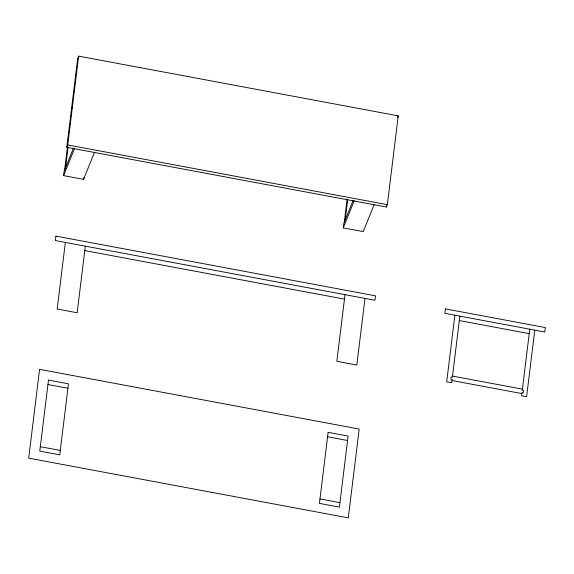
<?xml version="1.0" encoding="UTF-8"?>
<svg xmlns="http://www.w3.org/2000/svg" width="574" height="574" viewBox="0 0 574 574"><rect width="100%" height="100%" fill="white"/><g stroke="black" fill="none" stroke-linecap="round" stroke-linejoin="round"><path stroke-width="0.86" d="M66.799 147.303L77.691 58.491L78.638 56.137L398.241 115.855L387.35 204.667L386.402 207.02L66.799 147.303L67.754 144.949L78.638 56.137M94.531 152.239L83.574 179.361L63.599 175.63L64.145 171.188L73.479 148.085M71.764 109.017L71.98 107.245M64.618 170.012L67.452 146.915M65.572 167.651L68.076 147.224M65.357 242.422L57.192 309.034L77.167 312.765L85.332 246.153M83.574 179.361L83.797 177.581M374.183 204.495L363.227 231.609L343.252 227.878L343.79 223.437L353.125 200.333M344.271 222.26L347.098 199.171M345.218 219.907L347.722 199.479M345.01 294.677L336.845 361.283L356.82 365.014L364.985 298.408M386.402 207.02L386.725 204.358M454.866 315.205L446.701 381.81L451.695 382.743L452.104 379.414L450.855 379.177L451.128 376.96L452.377 377.197L459.86 316.138M529.773 329.196L522.29 390.255L523.538 390.492L523.266 392.709L522.017 392.48L521.608 395.809L526.602 396.742L534.767 330.129M63.599 175.63L74.555 148.508M343.252 227.878L354.208 200.757M397.603 117.426L398.241 115.855M67.754 144.949L387.35 204.667M84.787 250.594L344.465 299.119M459.315 320.579L529.228 333.637M452.513 376.085L522.426 389.143M451.968 380.526L521.881 393.585M47.943 384.523L67.919 388.254M327.589 436.771L347.564 440.509M40.324 446.694L60.299 450.425M319.969 498.942L339.944 502.673M39.584 369.333L28.7 458.145L348.296 517.863L359.188 429.051L39.584 369.333M55.915 236.115L55.369 240.556L374.973 300.274L375.511 295.832L55.915 236.115M48.489 380.081L39.778 451.128L59.753 454.866L68.457 383.812L48.489 380.081M328.134 432.337L319.424 503.384L339.399 507.115L348.109 436.068L328.134 432.337M445.424 308.898L444.879 313.339L544.755 331.994L545.3 327.56L445.424 308.898"/></g></svg>
